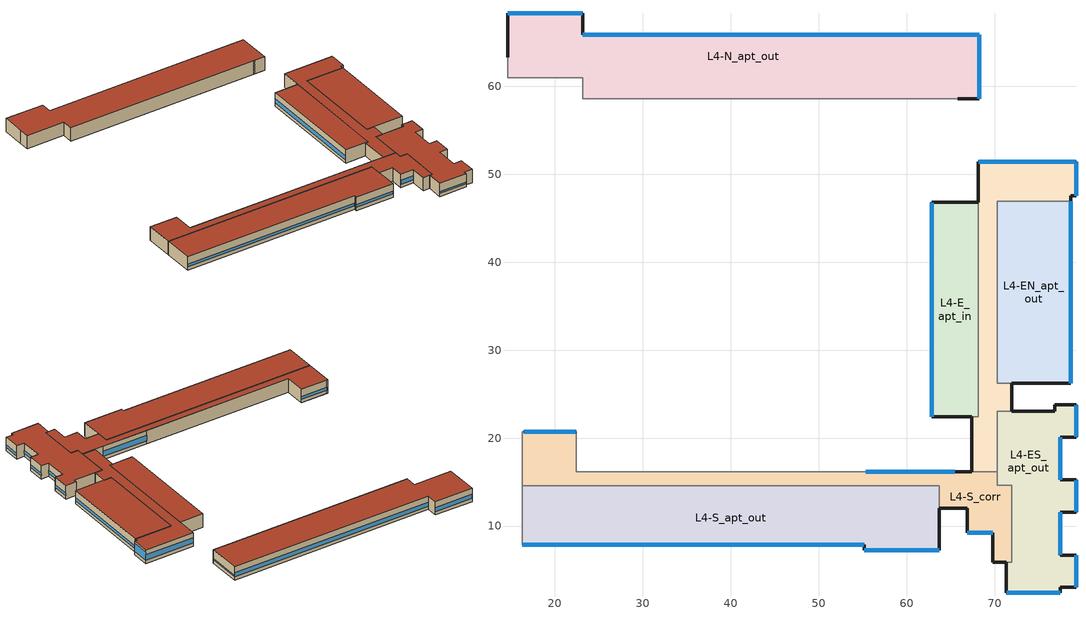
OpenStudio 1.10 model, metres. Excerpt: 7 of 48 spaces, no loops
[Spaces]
L4-ES_apt_out
 floor to L3-ES_apt_out: 79.25,23.77 79.25,20.12 77.46,20.12 77.46,15.24 79.25,15.24 79.25,11.58 77.46,11.58 77.46,6.71 79.25,6.71 79.25,3.05 77.46,3.05 77.46,2.44 71.32,2.44 71.32,5.92 71.93,5.92 71.93,14.63 70.28,14.63 70.28,23.03 76.81,23.03 76.81,23.77 z9.2
 wall outside: 71.32,5.92 71.32,2.44 77.46,2.44 77.46,3.05 79.25,3.05 79.25,6.71 77.46,6.71 77.46,11.58 79.25,11.58 79.25,15.24 77.46,15.24 77.46,20.12 79.25,20.12 79.25,23.77 76.81,23.77 76.81,23.03 71.93,23.03 z9.2:12.27
 wall to L4-S_corr: 70.28,16.19 70.28,14.63 71.93,14.63 71.93,5.92 71.32,5.92 z9.2:12.27
 wall to L4-E_corr: 71.93,23.03 70.28,23.03 70.28,16.19 z9.2:12.27
 window: 71.35,2.44 77.43,2.44 z9.96:10.27; 77.46,6.73 77.46,11.56 / 77.46,15.27 77.46,20.09 / 79.25,3.07 79.25,6.68 / 79.25,11.61 79.25,15.21 / 79.25,20.14 79.25,23.75 z9.96:10.58
 roof outside: 77.46,2.44 77.46,3.05 79.25,3.05 79.25,6.71 77.46,6.71 77.46,11.58 79.25,11.58 79.25,15.24 77.46,15.24 77.46,20.12 79.25,20.12 79.25,23.77 76.81,23.77 76.81,23.03 70.28,23.03 70.28,14.63 71.93,14.63 71.93,5.92 71.32,5.92 71.32,2.44 z12.27
L4-S_corr
 floor to L3-S_corr: 22.43,20.73 22.43,16.19 70.28,16.19 70.28,14.63 71.93,14.63 71.93,5.92 69.78,5.92 69.78,9.27 66.88,9.27 66.88,12.01 63.7,12.01 63.7,14.59 16.29,14.59 16.29,20.73 z9.2
 wall outside: 22.43,20.73 16.5,20.73 / 67.42,16.19 65.51,16.19 55.35,16.19 / 63.7,12.01 66.88,12.01 66.88,9.27 69.78,9.27 69.78,5.92 71.32,5.92 z9.2:12.27
 wall to L4-S_apt_out: 16.29,14.59 63.7,14.59 63.7,12.01 z9.2:12.27
 wall to L4-W_corr: 16.29,20.73 16.29,14.59 z9.2:12.27
 wall to L4-W_apt_in: 16.5,20.73 16.29,20.73 z9.2:12.27
 wall to L4-S_apt_in: 55.35,16.19 22.43,16.19 22.43,20.73 z9.2:12.27
 wall to L4-E_corr: 70.28,16.19 67.42,16.19 z9.2:12.27
 window: 66.91,9.27 69.76,9.27 z9.96:10.9; 22.4,20.73 16.52,20.73 z9.96:10.58; 65.48,16.19 55.37,16.19 z9.96:11.19
 roof outside: 71.93,5.92 71.93,14.63 70.28,14.63 70.28,16.19 22.43,16.19 22.43,20.73 16.29,20.73 16.29,14.59 63.7,14.59 63.7,12.01 66.88,12.01 66.88,9.27 69.78,9.27 69.78,5.92 z12.27
L4-S_apt_out
 floor to L3-S_apt_out: 63.7,14.59 63.7,7.28 55.17,7.28 55.17,7.89 16.29,7.89 16.29,14.59 z9.2
 wall outside: 16.29,7.89 55.17,7.89 55.17,7.28 63.7,7.28 63.7,12.01 z9.2:12.27
 wall to L4-W_corr: 16.29,14.59 16.29,7.89 z9.2:12.27
 window: 55.19,7.28 63.68,7.28 / 16.32,7.89 55.14,7.89 z9.96:10.58
 roof outside: 63.7,7.28 63.7,14.59 16.29,14.59 16.29,7.89 55.17,7.89 55.17,7.28 z12.27
L4-E_corr
 floor to L3-E_corr: 79.25,51.38 79.25,47.55 78.64,47.55 78.64,46.94 70.28,46.94 70.28,26.21 71.93,26.21 71.93,23.03 70.28,23.03 70.28,16.19 67.42,16.19 67.42,22.42 68.15,22.42 68.15,51.38 z9.2
 wall outside: 67.42,22.42 67.42,16.19 / 78.64,46.94 78.64,47.55 79.25,47.55 79.25,51.38 68.15,51.38 68.15,46.8 / 71.93,23.03 71.93,26.21 z9.2:12.27
 wall to L4-E_apt_in: 68.15,46.8 68.15,22.42 67.42,22.42 z9.2:12.27
 wall to L4-EN_apt_out: 71.93,26.21 70.28,26.21 70.28,46.94 78.64,46.94 z9.2:12.27
 window: 79.22,51.38 68.17,51.38 z9.96:11.19; 79.25,47.57 79.25,51.36 z9.96:11.83
 roof outside: 70.28,16.19 70.28,23.03 71.93,23.03 71.93,26.21 70.28,26.21 70.28,46.94 78.64,46.94 78.64,47.55 79.25,47.55 79.25,51.38 68.15,51.38 68.15,22.42 67.42,22.42 67.42,16.19 z12.27
L4-E_apt_in
 floor to L3-E_apt_in: 68.15,46.8 68.15,22.42 62.84,22.42 62.84,46.8 z9.2
 wall outside: 68.15,46.8 62.84,46.8 62.84,22.42 67.42,22.42 z9.2:12.27
 window: 62.84,46.77 62.84,22.44 z9.96:10.88
 roof outside: 68.15,22.42 68.15,46.8 62.84,46.8 62.84,22.42 z12.27
L4-EN_apt_out
 floor to L3-EN_apt_out: 70.28,46.94 78.64,46.94 78.64,26.21 70.28,26.21 z9.2
 wall outside: 71.93,26.21 78.64,26.21 78.64,46.94 z9.2:12.27
 window: 78.64,26.24 78.64,46.91 z9.96:10.58
 roof outside: 78.64,26.21 78.64,46.94 70.28,46.94 70.28,26.21 z12.27
L4-N_apt_out
 floor to L3-N_apt_out: 23.16,68.28 23.16,65.87 68.28,65.87 68.28,58.56 23.16,58.56 23.16,60.96 14.63,60.96 14.63,68.28 z9.2
 wall outside: 65.79,58.56 66.05,58.56 68.28,58.56 68.28,65.87 23.16,65.87 23.16,68.28 14.63,68.28 14.63,63.28 z9.2:12.27
 wall to L4-N_corr: 14.63,63.28 14.63,60.96 23.16,60.96 23.16,58.56 65.79,58.56 z9.2:12.27
 window: 68.25,65.87 23.19,65.87 z9.96:10.88; 23.14,68.28 14.66,68.28 z9.96:10.89; 68.28,58.59 68.28,65.85 z9.96:10.27
 roof outside: 68.28,58.56 68.28,65.87 23.16,65.87 23.16,68.28 14.63,68.28 14.63,60.96 23.16,60.96 23.16,58.56 z12.27
[Building]
M6 Prop: Building Sector Type=Residential; Nominal Floor to Floor Height {m}=3.048; Space Type=M6 Mid-riseApartment Apartment; Default Construction Set=M6 ClimateZone 5-6 (m apt) ConstSet; Default Schedule Set=Mid-riseApartment Apartment Schedules
[ClimateZones]
Climate Zone Institution Name 1=ASHRAE; Climate Zone Document Name 1=ANSI/ASHRAE Standard 169; Climate Zone Document Year 1=2006; Climate Zone Institution Name 2=CEC; Climate Zone Document Name 2=California Climate Zone Descriptions; Climate Zone Document Year 2=1995
[Site]
Broomfield Jeffco  Boulder   S: Latitude {deg}=40.13; Longitude {deg}=-105.24; Time Zone {hr}=-7; Elevation {m}=1689
[SizingPeriod:DesignDay] Barometric Pressure {Pa}=81198; Sky Clearness=0; Rain Indicator=0; Snow Indicator=0; Day of Month=21; Daylight Saving Time Indicator=0; Dry-Bulb Temperature Range Modifier Type=DefaultMultipliers
Name | Maximum Dry-Bulb Temperature {C} | Daily Dry-Bulb Temperature Range {deltaC} | Humidity Indicating Conditions at Maximum Dry-Bulb {BasedOnField A3} | Wind Speed {m/s} | Wind Direction {deg} | Month | Day Type | Humidity Indicating Type | Solar Model Indicator | ASHRAE Taub | ASHRAE Taud
Denver Centennial  Golden   N Ann Htg 99.6% Condns DB | -18.8 | 0 | -18.8 | 3 | 340 | 12 | WinterDesignDay | Wetbulb | ASHRAEClearSky
Denver Centennial  Golden   N Ann Clg .4% Condns DP=>MDB | 20.2 | 15.2 | 16.1 | 4.9 | 0 | 7 | SummerDesignDay | Dewpoint | ASHRAETau | 0.424 | 2.025
Denver Centennial  Golden   N Ann Htg Wind 99.6% Condns WS=>MCDB | 3.9 | 0 | 3.9 | 12.2 | 340 | 12 | WinterDesignDay | Wetbulb | ASHRAEClearSky
Denver Centennial  Golden   N Ann Clg .4% Condns DB=>MWB | 33 | 15.2 | 15.7 | 4.9 | 0 | 7 | SummerDesignDay | Wetbulb | ASHRAETau | 0.424 | 2.025
[DefaultSurfaceConstructions]
Name | Floor Construction | Wall Construction | Roof Ceiling Construction
ASHRAE 90.1-2004 ClimateZone 5-6 (m apt) Exterior DefSurfCons | 000 ExtSlabCarpet 4in ClimateZone 1-8 | M6 ExtWall WoodFrame ClimateZone 4-6 | M6 ExtRoof IEAD ClimateZone 5-6
000 Interior DefSurfCons 2 | 000 Interior Floor | 000 Interior Wall | 000 Interior Ceiling
000 Ground DefSurfCons 2 | 000 ExtSlabCarpet 4in ClimateZone 1-8 | 000 ExtSlabCarpet 4in ClimateZone 1-8 | 000 ExtSlabCarpet 4in ClimateZone 1-8
[Construction]
000 ExtSlabCarpet 4in ClimateZone 1-8: MAT-CC05 4 HW CONCRETE, CP02 CARPET PAD
000 Interior Wall: 000 G01a 19mm gypsum board, 000 F04 Wall air space resistance, 000 G01a 19mm gypsum board
000 Interior Ceiling: 000 M11 100mm lightweight concrete, 000 F05 Ceiling air space resistance, 000 F16 Acoustic tile
000 Exterior Door: 000 F08 Metal surface, 000 I01 25mm insulation board
000 Exterior Window: 000 Clear 3mm, 000 Air 13mm, 000 Clear 3mm
000 Interior Window: 000 Clear 3mm
000 Interior Door; 000 Interior Partition: 000 G05 25mm wood
M6 Win CZ 5 0.26_0.24: Fixed Window U0.26/S0.24/V0.65
M6 ExtWall WoodFrame ClimateZone 4-6: 1IN Stucco 2, Wood Frame NonRes Wall Insulation-3.45, 1/2IN Gypsum 2
M6 ExtRoof IEAD ClimateZone 5-6: Roof Membrane 1, IEAD NonRes Roof Insulation-5.75, Metal Roofing
000 Interior Floor: 000 F16 Acoustic tile, 000 F05 Ceiling air space resistance, 000 M11 100mm lightweight concrete
[Material]
Name | Roughness | Thickness {m} | Conductivity {W/m-K} | Density {kg/m3} | Specific Heat {J/kg-K} | Thermal Absorptance | Solar Absorptance | Visible Absorptance | Thickness | Conductivity | Density | Specific Heat
MAT-CC05 4 HW CONCRETE | Rough | 0.1016 | 1.311 | 2240 | 836.8 | 0.9 | 0.7 | 0.7
Metal Roofing | MediumSmooth | 0.0015 | 45.006 | 7680 | 418.4 | 0.9 | 0.3 | 0.3
000 G01a 19mm gypsum board | MediumSmooth |  |  |  |  |  |  |  | 0.019 | 0.16 | 800 | 1090
000 M11 100mm lightweight concrete | MediumRough |  |  |  |  |  |  |  | 0.1016 | 0.53 | 1280 | 840
000 F16 Acoustic tile | MediumSmooth |  |  |  |  |  |  |  | 0.0191 | 0.06 | 368 | 590
000 F08 Metal surface | Smooth |  |  |  |  |  |  |  | 0.0008 | 45.28 | 7824 | 500
000 I01 25mm insulation board | MediumRough |  |  |  |  |  |  |  | 0.0254 | 0.03 | 43 | 1210
000 G05 25mm wood | MediumSmooth |  |  |  |  |  |  |  | 0.0254 | 0.15 | 608 | 1630
Roof Membrane 1 | VeryRough | 0.0095 | 0.16 | 1121.29 | 1460 | 0.9 | 0.7 | 0.7
IEAD NonRes Roof Insulation-5.75 | MediumRough |  |  |  |  | 0.9 | 0.7 | 0.7 | 0.268738 | 0.049 | 265 | 836.8
Wood Frame NonRes Wall Insulation-3.45 | MediumRough |  |  |  |  | 0.9 | 0.7 | 0.7 | 0.153532 | 0.049 | 265 | 836.8
1IN Stucco 2 | Smooth | 0.0253 | 0.6918 | 1858 | 837 | 0.9 | 0.92 | 0.92
1/2IN Gypsum 2 | Smooth | 0.0127 | 0.16 | 784.9 | 830 | 0.9 | 0.92 | 0.92
[Material:NoMass]
CP02 CARPET PAD: Roughness=Smooth; Thermal Resistance {m2-K/W}=0.1; Thermal Absorptance=0.9; Solar Absorptance=0.7; Visible Absorptance=0.8
[Material:AirGap]
Name | Thermal Resistance
000 F04 Wall air space resistance | 0.15
000 F05 Ceiling air space resistance | 0.18
[DefaultSubSurfaceConstructions] Glass Door Construction=000 Exterior Window; Skylight Construction=000 Exterior Window; Tubular Daylight Dome Construction=000 Interior Window; Tubular Daylight Diffuser Construction=000 Interior Window
Name | Fixed Window Construction | Operable Window Construction | Door Construction
ASHRAE 90.1-2004 ClimateZone 5-6 (m apt) Exterior DefSubCons | M6 Win CZ 5 0.26_0.24 | M6 Win CZ 5 0.26_0.24 | 000 Exterior Door
000 Interior DefSubCons 2 | 000 Interior Window | 000 Interior Window | 000 Interior Door
[WindowMaterial:Glazing]
000 Clear 3mm: Optical Data Type=SpectralAverage; Thickness=0.003; Solar Transmittance at Normal Incidence=0.837; Front Side Solar Reflectance at Normal Incidence=0.075; Back Side Solar Reflectance at Normal Incidence=0.075; Visible Transmittance at Normal Incidence=0.898; Front Side Visible Reflectance at Normal Incidence=0.081; Back Side Visible Reflectance at Normal Incidence=0.081; Infrared Transmittance at Normal Incidence=0; Front Side Infrared Hemispherical Emissivity=0.84; Back Side Infrared Hemispherical Emissivity=0.84; Conductivity=0.9
[WindowMaterial:SimpleGlazingSystem]
Fixed Window U0.26/S0.24/V0.65: U-Factor=1.47628; Solar Heat Gain Coefficient=0.24; Visible Transmittance=0.65
[WindowMaterial:Gas]
000 Air 13mm: Gas Type=Air; Thickness=0.0127
[DefaultConstructionSet]
M6 ClimateZone 5-6 (m apt) ConstSet: Default Exterior Surface Constructions=ASHRAE 90.1-2004 ClimateZone 5-6 (m apt) Exterior DefSurfCons; Default Interior Surface Constructions=000 Interior DefSurfCons 2; Default Ground Contact Surface Constructions=000 Ground DefSurfCons 2; Default Exterior SubSurface Constructions=ASHRAE 90.1-2004 ClimateZone 5-6 (m apt) Exterior DefSubCons; Default Interior SubSurface Constructions=000 Interior DefSubCons 2; Interior Partition Construction=000 Interior Partition
[DefaultScheduleSet] People Activity Level Schedule=Mid-riseApartment Activity; Infiltration Schedule=Mid-riseApartment Infil
Name | Number of People Schedule | Lighting Schedule | Electric Equipment Schedule
Mid-riseApartment Corridor Schedules | Mid-riseApartment Corridor Bldg Occ (no lunch) | Mid-riseApartment Corridor Light - MFHR | Mid-riseApartment Corridor Equip MFHR
Mid-riseApartment Apartment Schedules | Mid-riseApartment Apartment Occ | Mid-riseApartment Apartment Light - MFHR | Mid-riseApartment Apartment Equip - MFHR
[Lights:Definition] Design Level Calculation Method=Watts/Area
Name | Watts per Space Floor Area
M6 Mid-riseApartment Apartment LightsDef | 3.336809
M6 Mid-riseApartment Corridor LightsDef | 5.274311
[DesignSpecification:OutdoorAir] Outdoor Air Method=Sum; Outdoor Air Flow per Person=0; Outdoor Air Flow Rate=0; Outdoor Air Flow Air Changes per Hour=0; Outdoor Air Flow Rate Fraction Schedule=Always On Discrete 1
Name | Outdoor Air Flow per Floor Area
Mid-riseApartment Apartment Outdoor Air | 0.000246385
Mid-riseApartment Corridor Outdoor Air | 0.000429509
[People:Definition] Number of People Calculation Method=People/Area; Fraction Radiant=0.3
Name | People per Space Floor Area
Mid-riseApartment Apartment PeopDef | 0.0349504
Mid-riseApartment Corridor PeopDef | 0.0107639
[ElectricEquipment:Definition] Design Level Calculation Method=Watts/Area
Name | Watts per Space Floor Area | Fraction Radiant
M6 Mid-riseApartment Apartment ElecDef | 14.53127 | 0
M6 Mid-riseApartment Corridor ElecDef | 2.15278
[ThermostatSetpoint:DualSetpoint]
Name | Heating Setpoint Temperature Schedule | Cooling Setpoint Temperature Schedule
Thermostat Setpoint Dual Setpoint 3; Thermostat Setpoint Dual Setpoint 8 | Corridor HtgSetp | Corridor ClgSetp
Thermostat Setpoint Dual Setpoint 36; Thermostat Setpoint Dual Setpoint 37; Thermostat Setpoint Dual Setpoint 38; Thermostat Setpoint Dual Setpoint 41; Thermostat Setpoint Dual Setpoint 44 | Mid-riseApartment Apartment HtgSetp | Mid-riseApartment Apartment ClgSetp
[BuildingStory]
Building Story 4
[Space] Building Story=Building Story 4
Name | Space Type | Default Schedule Set | Thermal Zone | Design Specification Outdoor Air Object
L4-ES_apt_out | M6 Mid-riseApartment Apartment | Mid-riseApartment Apartment Schedules | Thermal Zone: L4-ES_apt_out | Mid-riseApartment Apartment Outdoor Air
L4-S_corr | M6 Mid-riseApartment Corridor | Mid-riseApartment Corridor Schedules | Thermal Zone: L1-S_corr | Mid-riseApartment Corridor Outdoor Air
L4-S_apt_out | M6 Mid-riseApartment Apartment | Mid-riseApartment Apartment Schedules | Thermal Zone: L4-S_apt_out | Mid-riseApartment Apartment Outdoor Air
L4-E_corr | M6 Mid-riseApartment Corridor | Mid-riseApartment Corridor Schedules | Thermal Zone: L1-E_corr | Mid-riseApartment Corridor Outdoor Air
L4-E_apt_in | M6 Mid-riseApartment Apartment | Mid-riseApartment Apartment Schedules | Thermal Zone: L4-E_apt_in | Mid-riseApartment Apartment Outdoor Air
L4-EN_apt_out | M6 Mid-riseApartment Apartment | Mid-riseApartment Apartment Schedules | Thermal Zone: L4-EN_apt_out | Mid-riseApartment Apartment Outdoor Air
L4-N_apt_out | M6 Mid-riseApartment Apartment | Mid-riseApartment Apartment Schedules | Thermal Zone: L4-N_apt_out | Mid-riseApartment Apartment Outdoor Air
[SpaceType] Standards Building Type=MidriseApartment
Name | Default Schedule Set | Design Specification Outdoor Air Object | Standards Space Type
M6 Mid-riseApartment Apartment | Mid-riseApartment Apartment Schedules | Mid-riseApartment Apartment Outdoor Air | Apartment
M6 Mid-riseApartment Corridor | Mid-riseApartment Corridor Schedules | Mid-riseApartment Corridor Outdoor Air | Corridor
[People]
Name | People Definition | Space or SpaceType
ASHRAE 90.1-2007 Mid-riseApartment Apartment PeopInst | Mid-riseApartment Apartment PeopDef | M6 Mid-riseApartment Apartment
ASHRAE 90.1-2007 Mid-riseApartment Corridor PeopInst | Mid-riseApartment Corridor PeopDef | M6 Mid-riseApartment Corridor
[Lights]
Name | Lights Definition | Space or SpaceType | Schedule
ASHRAE 90.1-2007 Mid-riseApartment Apartment LightsInst | M6 Mid-riseApartment Apartment LightsDef | M6 Mid-riseApartment Apartment
ASHRAE 90.1-2007 Mid-riseApartment Corridor LightsInst | M6 Mid-riseApartment Corridor LightsDef | M6 Mid-riseApartment Corridor | Always On Discrete
[ElectricEquipment]
Name | Electric Equipment Definition | Space or SpaceType
ASHRAE 90.1-2007 Mid-riseApartment Apartment ElecInst | M6 Mid-riseApartment Apartment ElecDef | M6 Mid-riseApartment Apartment
ASHRAE 90.1-2007 Mid-riseApartment Corridor ElecInst | M6 Mid-riseApartment Corridor ElecDef | M6 Mid-riseApartment Corridor
[SpaceInfiltration:DesignFlowRate] Schedule=Always On Discrete 1; Design Flow Rate Calculation Method=AirChanges/Hour; Design Flow Rate=0; Air Changes per Hour=0.2
Name | Space or SpaceType
ASHRAE 90.1-2004 Mid-riseApartment Apartment Infil | M6 Mid-riseApartment Apartment
ASHRAE 90.1-2004 Mid-riseApartment Corridor Infil | M6 Mid-riseApartment Corridor
[ThermalZone] Use Ideal Air Loads=No
Name | Thermostat
Thermal Zone: L4-EN_apt_out | Thermostat Setpoint Dual Setpoint 36
Thermal Zone: L4-E_apt_in | Thermostat Setpoint Dual Setpoint 38
Thermal Zone: L4-S_apt_out | Thermostat Setpoint Dual Setpoint 44
Thermal Zone: L1-S_corr | Thermostat Setpoint Dual Setpoint 8
Thermal Zone: L4-N_apt_out | Thermostat Setpoint Dual Setpoint 41
Thermal Zone: L4-ES_apt_out | Thermostat Setpoint Dual Setpoint 37
Thermal Zone: L1-E_corr | Thermostat Setpoint Dual Setpoint 3
[Exterior:Lights:Definition]
5668.0 w Exterior Lighting Definition: Design Level {W}=5668
[Exterior:Lights]
5668.0 w Exterior Light: Exterior Lights Definition=5668.0 w Exterior Lighting Definition; Schedule=5668.0 w Exterior Lights Sch; Control Option=AstronomicalClock
[Schedule:Ruleset]
Name | Default Day Schedule | Summer Design Day Schedule | Winter Design Day Schedule
Mid-riseApartment Activity | Mid-riseApartment Activity Default Schedule | Mid-riseApartment Activity Summer Design Day | Mid-riseApartment Activity Winter Design Day
Mid-riseApartment Infil | Mid-riseApartment Infil Default Schedule | Mid-riseApartment Infil Summer Design Day | Mid-riseApartment Infil Winter Design Day
Mid-riseApartment Apartment Occ | Mid-riseApartment Apartment Occ Default Schedule | Mid-riseApartment Apartment Occ Summer Design Day | Mid-riseApartment Apartment Occ Winter Design Day
Mid-riseApartment Apartment HtgSetp | Mid-riseApartment Apartment HtgSetp Default Schedule | Schedule Day 7 | Schedule Day 6
Corridor HtgSetp | Medium Office HtgSetp Default Schedule | Medium Office HtgSetp Summer Design Day | Medium Office HtgSetp Winter Design Day
Mid-riseApartment Apartment ClgSetp | Mid-riseApartment Apartment ClgSetp Default Schedule | Schedule Day 4 | Schedule Day 3
Corridor ClgSetp | Medium Office ClgSetp Default Schedule | Medium Office ClgSetp Summer Design Day | Medium Office ClgSetp Winter Design Day
Mid-riseApartment Corridor Bldg Occ (no lunch) | Medium Office Bldg Occ Default Schedule 2 | Medium Office Bldg Occ Summer Design Day 1 | Medium Office Bldg Occ Winter Design Day 1
Mid-riseApartment Apartment Light - MFHR | Mid-riseApartment Apartment Light Default Schedule 1 | Mid-riseApartment Apartment Light Summer Design Day 1 | Mid-riseApartment Apartment Light Winter Design Day 1
Mid-riseApartment Apartment Equip - MFHR | Mid-riseApartment Apartment Equip Default Schedule 1 | Mid-riseApartment Apartment Equip Summer Design Day 1 | Mid-riseApartment Apartment Equip Winter Design Day 1
Mid-riseApartment Corridor Equip MFHR | Mid-riseApartment BLDG ELEVATORS Default Schedule 1 | Mid-riseApartment BLDG ELEVATORS Summer Design Day 1 | Mid-riseApartment BLDG ELEVATORS Winter Design Day 1
Mid-riseApartment Corridor Light - MFHR | Mid-riseApartment Corridor Light Default Schedule 1 | Mid-riseApartment Corridor Light Summer Design Day 1 | Mid-riseApartment Corridor Light Winter Design Day 1
[Schedule:Day]
Medium Office HtgSetp Default Schedule: 6, 0, 15.6, 22, 0, 21, 24, 0, 15.6
Medium Office HtgSetp Summer Design Day: 24, 0, 15.6
Medium Office HtgSetp Winter Design Day: 24, 0, 21
Medium Office ClgSetp Default Schedule; Medium Office ClgSetp Summer Design Day: 6, 0, 26.7, 22, 0, 24, 24, 0, 26.7
Medium Office ClgSetp Winter Design Day: 24, 0, 26.7
Mid-riseApartment Activity Default Schedule; Mid-riseApartment Activity Summer Design Day; Mid-riseApartment Activity Winter Design Day: 24, 0, 120
Mid-riseApartment Infil Default Schedule; Mid-riseApartment Infil Summer Design Day; Mid-riseApartment Infil Winter Design Day; Mid-riseApartment Corridor Light Summer Design Day 1; Mid-riseApartment Corridor Light Winter Design Day 1: 24, 0, 1
Mid-riseApartment Apartment Occ Default Schedule; Mid-riseApartment Apartment Occ Summer Design Day; Mid-riseApartment Apartment Occ Winter Design Day: 7, 0, 1, 8, 0, 0.85, 9, 0, 0.39, 16, 0, 0.25, 17, 0, 0.3, 18, 0, 0.52, 21, 0, 0.87, 24, 0, 1
Mid-riseApartment Apartment HtgSetp Default Schedule: 8, 0, 21.1, 23, 0, 22.2222, 24, 0, 21.1
Schedule Day 7; Schedule Day 6: 24, 0, 21.1
Mid-riseApartment Apartment ClgSetp Default Schedule: 10, 0, 25.5556, 15, 0, 26.6667, 24, 0, 25.5556
Schedule Day 4; Schedule Day 3: 24, 0, 23.9
Medium Office Bldg Occ Default Schedule 2: 6, 0, 0, 7, 0, 0.1, 8, 0, 0.2, 17, 0, 0.95, 18, 0, 0.7, 20, 0, 0.4, 22, 0, 0.1, 24, 0, 0.05
Medium Office Bldg Occ Summer Design Day 1: 6, 0, 0, 22, 0, 1, 24, 0, 0.05
Medium Office Bldg Occ Winter Design Day 1: 24, 0, 0
Mid-riseApartment Apartment Light Default Schedule 1: 6, 0, 0.015, 7, 0, 0.077, 9, 0, 0.139, 12, 0, 0.108, 17, 0, 0.077, 18, 0, 0.108, 22, 0, 0.217, 23, 0, 0.186, 24, 0, 0.015
Mid-riseApartment Apartment Light Summer Design Day 1; Mid-riseApartment Apartment Light Winter Design Day 1: 4, 0, 0.067, 5, 0, 0.187, 6, 0, 0.394, 7, 0, 0.44, 8, 0, 0.393, 9, 0, 0.172, 15, 0, 0.119, 16, 0, 0.206, 17, 0, 0.439, 18, 0, 0.616, 19, 0, 0.829, 20, 0, 0.986, 21, 0, 1, 22, 0, 0.692, 23, 0, 0.384, 24, 0, 0.16
Mid-riseApartment Apartment Equip Default Schedule 1: 8, 0, 0.05, 12, 0, 0.5, 13, 0, 0.3, 18, 0, 0.5, 19, 0, 0.35, 24, 0, 0.05
Mid-riseApartment Apartment Equip Summer Design Day 1; Mid-riseApartment Apartment Equip Winter Design Day 1: 1, 0, 0.45, 2, 0, 0.41, 3, 0, 0.39, 5, 0, 0.38, 6, 0, 0.43, 7, 0, 0.54, 8, 0, 0.65, 9, 0, 0.66, 10, 0, 0.67, 11, 0, 0.69, 12, 0, 0.7, 13, 0, 0.69, 14, 0, 0.66, 15, 0, 0.65, 16, 0, 0.68, 17, 0, 0.8, 19, 0, 1, 20, 0, 0.93, 21, 0, 0.89, 22, 0, 0.85, 23, 0, 0.71, 24, 0, 0.58
Mid-riseApartment BLDG ELEVATORS Default Schedule 1: 5, 0, 0.1, 6, 0, 0.3, 10, 0, 0.45, 18, 0, 0.3, 19, 0, 0.6, 20, 0, 0.8, 21, 0, 0.9, 22, 0, 0.8, 23, 0, 0.6, 24, 0, 0.3
Mid-riseApartment BLDG ELEVATORS Summer Design Day 1; Mid-riseApartment BLDG ELEVATORS Winter Design Day 1: 4, 0, 0.05, 5, 0, 0.1, 6, 0, 0.2, 7, 0, 0.4, 9, 0, 0.5, 10, 0, 0.35, 16, 0, 0.15, 17, 0, 0.35, 19, 0, 0.5, 21, 0, 0.4, 22, 0, 0.3, 23, 0, 0.2, 24, 0, 0.1
Mid-riseApartment Corridor Light Default Schedule 1: 6, 0, 0, 12, 0, 1, 13, 0, 0, 19, 0, 1, 24, 0, 0
[Schedule:Constant] Value=1
Always On Discrete; Always On Discrete 1; 5668.0 w Exterior Lights Sch
